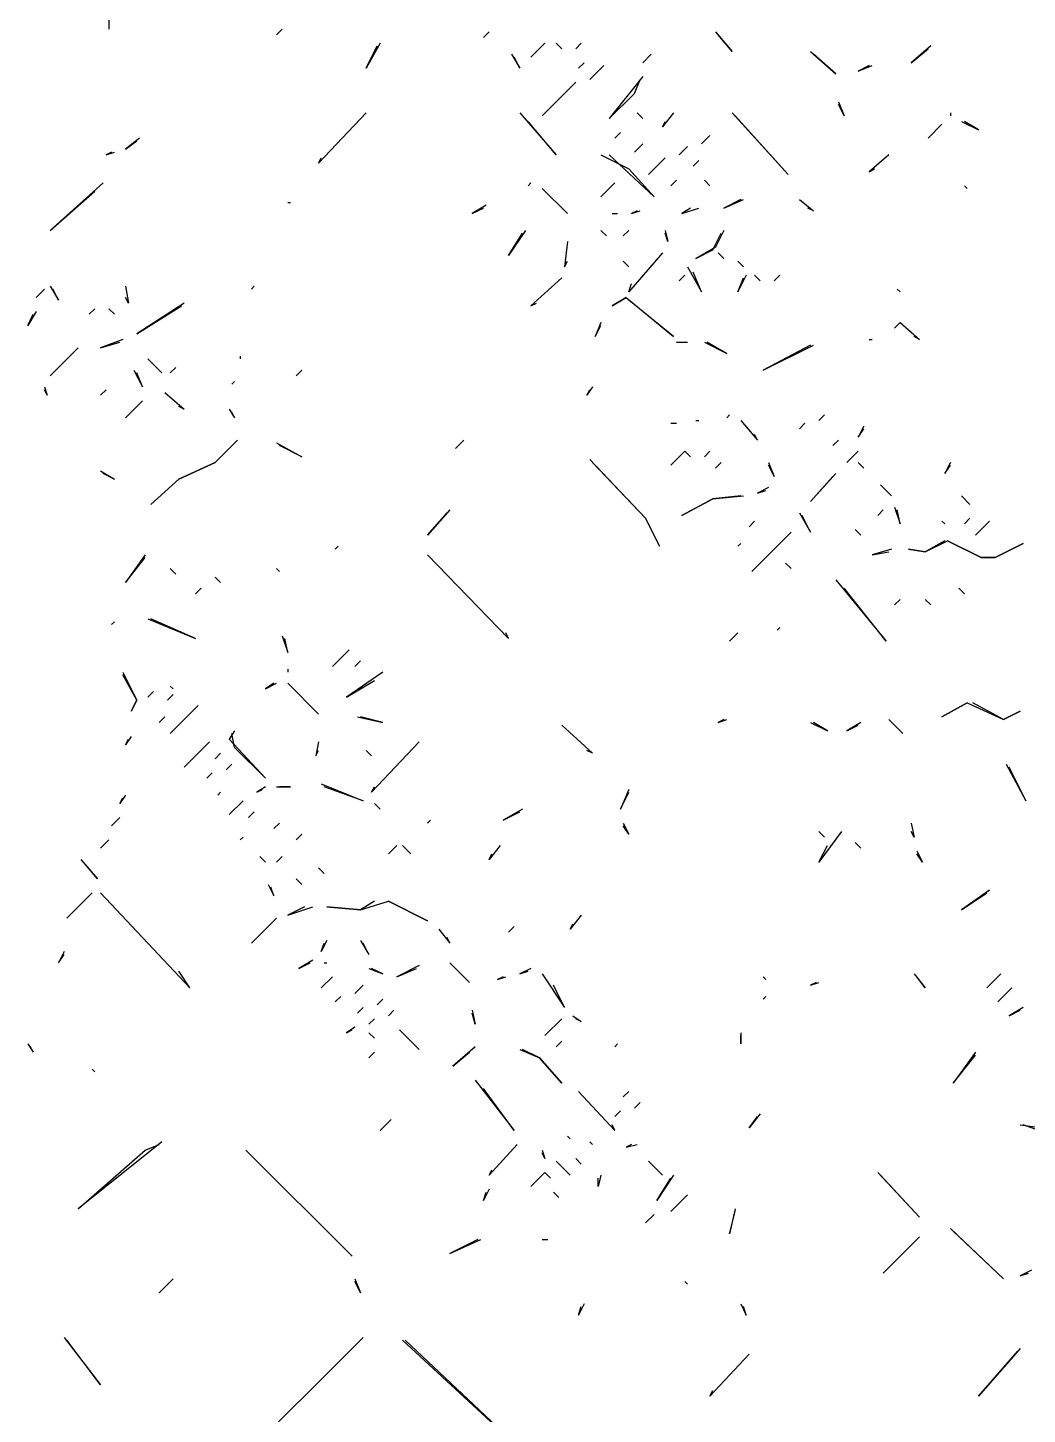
# Model space of a CAD drawing. Extents: x 1 to 2775, y -31 to 2075.
# Drawn here: x 1932.7 to 1992.2, y 623.6 to 706.2 of the extents above; entities that cross this region are included whole.
import ezdxf

# ---------------------------------------------------------------- set-up
doc = ezdxf.new("R2010")
doc.units = 0
doc.layers.add('LINEWORK', color=4, linetype='CONTINUOUS')

msp = doc.modelspace()

# ---------------------------------------------------------------- linework, layer by layer
at = {"layer": 'LINEWORK'}
for points in [[(1937.5, 706.8333), (1937.5, 706.1667)], [(1947.8333, 706.1667), (1947.5, 705.8333)], [(1960.1667, 706), (1959.8333, 705.6667)], [(1973.6667, 706), (1974.6667, 704.8333), (1973.8333, 705.8333)], [(1953.6667, 705.3333), (1952.8333, 703.8333), (1953.5, 705.1667)], [(1963.5, 705.3333), (1962.6667, 704.5)], [(1964.1667, 705.3333), (1964.5, 705)], [(1965.6667, 705.3333), (1965.3333, 705)], [(1986.5, 705.1667), (1985.3333, 704.1667), (1986.3333, 705)], [(1961.5, 704.6667), (1962, 703.8333), (1961.6667, 704.5)], [(1969.8333, 704.6667), (1969.3333, 704.1667)], [(1979.3333, 704.8333), (1980.8333, 703.5), (1979.5, 704.6667)], [(1965.8333, 704.1667), (1965.5, 703.8333)], [(1967, 704), (1966.1667, 703.1667)], [(1982.8333, 704), (1982.1667, 703.6667), (1983, 704)], [(1965.3333, 703), (1963.3333, 701)], [(1969.3333, 703.3333), (1967.3333, 700.8333), (1968.8333, 702.3333), (1969.1667, 703.1667)], [(1952.8333, 701.1667), (1950, 698.1667), (1950.1667, 698.5)], [(1962, 701.1667), (1964.1667, 698.6667), (1962.5, 700.6667)], [(1969, 701.1667), (1969.3333, 700.8333)], [(1971.1667, 701.1667), (1970.5, 700.3333), (1970.6667, 700.6667)], [(1974.6667, 701.1667), (1978, 697.5), (1974.8333, 701)], [(1981, 701.8333), (1981.3333, 701), (1981, 701.6667)], [(1987.6667, 701.1667), (1987.6667, 701)], [(1987.1667, 700.5), (1986.3333, 699.6667)], [(1988.3333, 700.6667), (1989.3333, 700.1667), (1988.5, 700.6667)], [(1939.3333, 699.6667), (1938.5, 699), (1939.1667, 699.5)], [(1968, 700), (1967.6667, 699.6667)], [(1973.3333, 699.8333), (1972.8333, 699.3333)], [(1937.6667, 698.8333), (1937.3333, 698.6667), (1937.8333, 698.8333)], [(1966.8333, 698.6667), (1968.5, 697.8333), (1970, 696.1667), (1967.3333, 698.6667)], [(1969.3333, 699.3333), (1968.8333, 698.8333)], [(1972, 699.1667), (1971.5, 698.6667)], [(1984, 698.6667), (1982.8333, 697.6667), (1983.1667, 697.8333)], [(1970.6667, 698.5), (1969.6667, 697.5)], [(1972.6667, 698.3333), (1972.3333, 698)], [(1937.1667, 697), (1934, 694.1667), (1936.6667, 696.5)], [(1962.6667, 697), (1962.5, 696.8333)], [(1967.6667, 697), (1966.8333, 696.1667)], [(1971.3333, 697.1667), (1971, 696.8333)], [(1973, 697.1667), (1973.3333, 696.8333)], [(1963.3333, 696.6667), (1964.8333, 695.1667)], [(1988.5, 696.8333), (1988.6667, 696.6667)], [(1948.1667, 695.8333), (1948.3333, 695.8333)], [(1960, 695.6667), (1959.1667, 695.1667), (1959.8333, 695.5)], [(1969, 695.3333), (1968.6667, 695.1667), (1969.1667, 695.3333)], [(1972.1667, 695.5), (1971.6667, 695.1667), (1972.6667, 695.5)], [(1975.1667, 696), (1974.1667, 695.5), (1975.3333, 696)], [(1978.6667, 696), (1979.5, 695.3333), (1979.1667, 695.5)], [(1967.5, 695.1667), (1967.8333, 695.1667)], [(1962.3333, 694.1667), (1961.3333, 692.6667), (1962.1667, 694)], [(1966.8333, 694.1667), (1967.1667, 693.8333)], [(1968.5, 694.1667), (1968.1667, 693.8333)], [(1970.6667, 694.1667), (1970.8333, 693.5), (1970.6667, 694)], [(1974.1667, 694.1667), (1973.6667, 693.1667), (1972.5, 692.5), (1973.5, 693), (1974, 694)], [(1964.8333, 693.5), (1964.6667, 692), (1964.8333, 692.3333)], [(1970.5, 692.8333), (1968.5, 690.5), (1968.6667, 691)], [(1973.8333, 692.8333), (1974.1667, 692.5)], [(1968.1667, 692.3333), (1968.5, 692)], [(1972, 692), (1972.8333, 690.5), (1972.3333, 691.6667)], [(1975, 692.3333), (1975.3333, 692)], [(1964.5, 691.3333), (1962.6667, 689.6667), (1963, 689.8333)], [(1971.8333, 691.5), (1971.5, 691.1667)], [(1975.5, 691.5), (1975, 690.5), (1975.3333, 691.3333)], [(1976, 691.5), (1976.3333, 691.1667)], [(1977.5, 691.5), (1977.1667, 691.1667)], [(1933.6667, 690.6667), (1933.1667, 690.1667)], [(1934, 690.8333), (1934.5, 690), (1934.1667, 690.6667)], [(1938.5, 690.8333), (1938.6667, 689.8333), (1938.5, 690.1667)], [(1946.1667, 690.8333), (1946, 690.6667)], [(1984.5, 690.6667), (1984.6667, 690.5)], [(1936.6667, 689.5), (1936.3333, 689.1667)], [(1937.5, 689.5), (1937.8333, 689.1667)], [(1942, 689.8333), (1939.1667, 688), (1941.8333, 689.6667)], [(1968.3333, 690.1667), (1967.5, 689.6667), (1968.3333, 690.1667), (1971.1667, 687.8333), (1968.5, 690)], [(1933.1667, 689.3333), (1932.6667, 688.5), (1933, 689.1667)], [(1966.8333, 688.6667), (1966.5, 687.8333), (1966.8333, 688.5)], [(1984.6667, 688.6667), (1984.3333, 688.3333), (1984.6667, 688.6667), (1985.8333, 687.6667), (1985.5, 687.8333)], [(1935.6667, 687.1667), (1934, 685.5)], [(1938.3333, 687.6667), (1937, 687.1667), (1938.1667, 687.5)], [(1971.3333, 687.5), (1972, 687.5)], [(1973, 687.5), (1974.3333, 686.8333), (1973.1667, 687.5)], [(1979.3333, 687.3333), (1976.5, 685.8333), (1979.5, 687.3333)], [(1982.8333, 687.6667), (1983, 687.6667)], [(1939.8333, 686.5), (1940.6667, 685.6667)], [(1945.3333, 686.6667), (1945.3333, 686.5)], [(1939, 685.8333), (1939.5, 684.8333), (1939.1667, 685.6667)], [(1941.5, 686), (1941.1667, 685.6667)], [(1949, 685.8333), (1948.6667, 685.5)], [(1933.6667, 684.8333), (1933.8333, 684.3333), (1933.6667, 684.6667)], [(1937.3333, 684.6667), (1937, 684.3333)], [(1940.8333, 684.5), (1942, 683.5), (1941.6667, 683.6667)], [(1945, 685.1667), (1944.8333, 685)], [(1966.3333, 684.8333), (1966, 684.3333), (1966.1667, 684.6667)], [(1939.5, 684), (1938.5, 683)], [(1944.6667, 683.5), (1945, 683), (1944.8333, 683.3333)], [(1972.5, 682.8333), (1972.6667, 682.8333)], [(1974.5, 683.1667), (1974.3333, 683)], [(1975.1667, 682.8333), (1976.1667, 681.6667), (1976, 682)], [(1980.1667, 683.1667), (1979.8333, 682.8333)], [(1971, 682.6667), (1971.3333, 682.6667)], [(1979, 682.6667), (1978.6667, 682.3333)], [(1982.5, 682.5), (1982.1667, 681.8333), (1982.5, 682.3333)], [(1945.1667, 681.6667), (1943.8333, 680.3333), (1941.6667, 679.3333), (1940, 677.8333), (1941.6667, 679.3333), (1943.8333, 680.3333)], [(1947.5, 681.5), (1949, 680.6667), (1947.6667, 681.3333)], [(1958.6667, 681.6667), (1958.1667, 681.1667)], [(1981, 681.6667), (1980.6667, 681.3333)], [(1966.1667, 680.5), (1969.5, 677), (1970.3333, 675.3333), (1969.5, 677), (1966.3333, 680.3333)], [(1971.8333, 681), (1971, 680.1667), (1971.8333, 681), (1972.1667, 680.6667)], [(1973.3333, 681), (1973, 680.6667)], [(1982.1667, 681), (1981.5, 680.3333), (1982, 680.8333)], [(1937, 679.8333), (1937.8333, 679.3333), (1937.1667, 679.6667)], [(1974, 680.3333), (1973.6667, 680)], [(1976.8333, 680.3333), (1977.1667, 679.5), (1976.8333, 680.1667)], [(1980.8333, 679.6667), (1979.3333, 678), (1980.6667, 679.5)], [(1982.1667, 680.3333), (1982.5, 680)], [(1987.6667, 680.3333), (1987.3333, 679.6667), (1987.6667, 680.1667)], [(1976.8333, 678.8333), (1976.1667, 678.5), (1976.6667, 678.6667)], [(1983.5, 679), (1984.1667, 678.3333)], [(1975.1667, 678.3333), (1973.5, 678.1667), (1971.6667, 677.1667), (1973.5, 678.1667), (1975.3333, 678.3333)], [(1988.3333, 678.3333), (1988.8333, 677.8333)], [(1957.8333, 677.5), (1956.5, 676), (1957.6667, 677.3333)], [(1978.6667, 677.3333), (1979.3333, 676.1667), (1978.8333, 677.1667)], [(1983.6667, 677.5), (1983.3333, 677.1667)], [(1984.3333, 677.6667), (1984.6667, 676.6667), (1984.5, 677.5)], [(1976, 676.8333), (1975.6667, 676.5)], [(1982, 676.3333), (1982.3333, 676)], [(1987.1667, 676.8333), (1987.3333, 676.6667)], [(1988.8333, 677), (1988.5, 676.6667)], [(1990, 676.8333), (1989.1667, 676)], [(1975.1667, 675.5), (1975, 675.3333)], [(1978.1667, 676.1667), (1975.8333, 673.8333)], [(1987.3333, 675.6667), (1986.1667, 675), (1985.1667, 675.1667), (1986.1667, 675), (1987.5, 675.6667), (1989.5, 674.6667), (1990.3333, 674.6667), (1992, 675.5), (1990.3333, 674.6667), (1989.5, 674.6667), (1987.5, 675.6667)], [(1939.6667, 674.8333), (1938.5, 673.1667), (1939.6667, 674.6667)], [(1951.1667, 675.3333), (1951, 675.1667)], [(1956.5, 674.8333), (1961.3333, 669.8333), (1961.1667, 670.1667)], [(1984.1667, 675.1667), (1983, 674.8333), (1984, 675)], [(1941.1667, 674), (1941.5, 673.6667)], [(1947.5, 674), (1947.6667, 673.8333)], [(1977.8333, 674.3333), (1978.1667, 674)], [(1943.8333, 673.5), (1944.1667, 673.1667)], [(1980.8333, 673.3333), (1983.8333, 669.6667), (1981.3333, 672.8333)], [(1943, 672.8333), (1942.6667, 672.5)], [(1984.6667, 672.1667), (1984.3333, 671.8333)], [(1986.1667, 672.1667), (1986.5, 671.8333)], [(1988.1667, 672.8333), (1988.5, 672.5)], [(1937.8333, 670.8333), (1937.6667, 670.6667)], [(1939.8333, 671), (1942.6667, 669.8333), (1940, 671)], [(1977.5, 670.5), (1977.3333, 670.3333)], [(1947.8333, 670), (1948.1667, 669), (1948, 669.8333)], [(1975, 670.1667), (1974.5, 669.6667)], [(1951.8333, 669.1667), (1950.8333, 668.1667)], [(1948.1667, 668), (1948.1667, 667.8333)], [(1952.5, 668.5), (1952.1667, 668.1667)], [(1938.3333, 667.8333), (1939.1667, 666.1667), (1938.8333, 665.5), (1939.1667, 666.1667), (1938.3333, 667.6667)], [(1947.3333, 667.1667), (1946.8333, 666.8333), (1947.5, 667.1667)], [(1948.1667, 667.1667), (1950, 665.3333)], [(1953.8333, 667.8333), (1951.6667, 666.3333), (1953.3333, 667.3333)], [(1940.1667, 666.6667), (1939.8333, 666.3333)], [(1941.3333, 666.5), (1941, 666.1667)], [(1941.1667, 667), (1941.3333, 666.8333)], [(1942.8333, 665.8333), (1941.1667, 664.1667)], [(1988.6667, 666), (1987.1667, 665.1667), (1988.6667, 666), (1990.8333, 665), (1991.8333, 665.5), (1990.8333, 665), (1989, 666)], [(1940.8333, 665.1667), (1940.5, 664.8333)], [(1952.3333, 665.1667), (1953.8333, 664.8333), (1952.5, 665.1667)], [(1964.5, 664.6667), (1966.3333, 663), (1966, 663.1667)], [(1974.1667, 665), (1973.8333, 664.8333), (1974.3333, 665)], [(1979.3333, 664.8333), (1980.3333, 664.3333), (1979.5, 664.8333)], [(1982.3333, 664.8333), (1981.5, 664.3333), (1982.1667, 664.6667)], [(1984, 665), (1984.8333, 664.1667)], [(1938.8333, 664), (1938.5, 663.5), (1938.6667, 663.8333)], [(1945, 664.3333), (1944.6667, 663.8333), (1946.8333, 661.5), (1945, 663.3333), (1944.8333, 664.1667)], [(1943.5, 663.6667), (1942, 662.1667)], [(1944.1667, 663), (1943.8333, 662.6667)], [(1950, 663.6667), (1949.8333, 662.8333), (1950, 663.1667)], [(1952.8333, 663.1667), (1953.1667, 662.8333)], [(1956, 663.6667), (1953.1667, 660.6667), (1953.3333, 661)], [(1944.8333, 662.3333), (1944.5, 662)], [(1991, 662.3333), (1992.1667, 660.1667), (1991.1667, 662.1667)], [(1943.6667, 661.8333), (1943.3333, 661.5)], [(1944.1667, 660.6667), (1944, 660.5)], [(1946.8333, 661), (1946.3333, 660.6667), (1946.6667, 660.8333)], [(1947.5, 661), (1948.3333, 661), (1947.6667, 661)], [(1950.1667, 661.1667), (1952.6667, 660.1667), (1950.3333, 661)], [(1968.5, 660.8333), (1968, 659.6667), (1968.5, 660.6667)], [(1938.5, 660.5), (1938.1667, 660), (1938.3333, 660.3333)], [(1945.5, 660.1667), (1944.6667, 659.3333)], [(1953.3333, 660), (1953.6667, 659.6667)], [(1938.1667, 659.1667), (1937.6667, 658.6667)], [(1946.1667, 659.5), (1945.8333, 659.1667)], [(1956.6667, 659), (1956.5, 658.8333)], [(1962.1667, 659.6667), (1961, 659), (1962, 659.5)], [(1947.6667, 658.8333), (1947.3333, 658.5)], [(1949, 658.1667), (1948.6667, 657.8333)], [(1968.1667, 658.8333), (1968.5, 658.1667), (1968.1667, 658.6667)], [(1981.1667, 658.3333), (1979.8333, 656.5), (1980.3333, 657.5)], [(1979.8333, 658.3333), (1980.1667, 658)], [(1985.3333, 658.8333), (1985.5, 658), (1985.3333, 658.3333)], [(1937.5, 657.8333), (1937, 657.3333)], [(1945.5, 658), (1945.3333, 657.8333)], [(1954.6667, 657.5), (1954.1667, 657)], [(1955, 657.5), (1955.5, 657)], [(1960.8333, 657.5), (1960.1667, 656.6667), (1960.3333, 657)], [(1982, 657.6667), (1982.3333, 657.3333)], [(1935.8333, 656.6667), (1936.8333, 655.5), (1936, 656.5)], [(1946.5, 656.8333), (1946.8333, 656.5)], [(1947.8333, 656.8333), (1947.5, 656.5)], [(1985.6667, 657.1667), (1986, 656.5), (1985.6667, 657)], [(1950, 656.1667), (1950.3333, 655.8333)], [(1947, 655.1667), (1947.3333, 654.5), (1947.1667, 655)], [(1948.6667, 655.5), (1949, 655.1667)], [(1990, 654.8333), (1988.3333, 653.6667), (1989.8333, 654.6667)], [(1936.5, 654.6667), (1935, 653.1667)], [(1937, 654.6667), (1942.3333, 649), (1941.6667, 650)], [(1953.3333, 654.1667), (1952.5, 653.6667), (1950.5, 653.8333), (1952.5, 653.6667), (1954.1667, 654.1667), (1956.5, 653), (1954.1667, 654.1667)], [(1947.5, 653.1667), (1946, 651.6667)], [(1949.1667, 653.8333), (1948.1667, 653.3333), (1949.6667, 653.8333)], [(1965.6667, 653.3333), (1965, 652.5), (1965.1667, 652.8333)], [(1957.1667, 652.5), (1957.8333, 651.6667), (1957.6667, 652)], [(1961.6667, 652.6667), (1961.3333, 652.3333)], [(1950.5, 651.8333), (1950.1667, 651.1667), (1950.3333, 651.6667)], [(1952.5, 651.8333), (1953, 651), (1952.6667, 651.6667)], [(1934.8333, 651.1667), (1934.5, 650.5), (1934.8333, 651)], [(1949.6667, 650.6667), (1948.8333, 650.1667), (1949.5, 650.5)], [(1950.3333, 650.5), (1950.5, 650.5)], [(1953, 650.1667), (1953.8333, 649.8333), (1953.1667, 650.1667)], [(1956, 650.3333), (1954.6667, 649.6667), (1955.8333, 650.1667)], [(1957.8333, 650.5), (1959, 649.3333)], [(1962.6667, 650.1667), (1962, 649.8333), (1962.5, 650)], [(1963.3333, 649.8333), (1964.6667, 647.8333), (1964, 649.1667)], [(1985.5, 649.8333), (1986.1667, 649), (1985.6667, 649.6667)], [(1990.6667, 649.8333), (1989.8333, 649)], [(1950.8333, 649.6667), (1950.1667, 649)], [(1952.6667, 649.1667), (1952.1667, 648.6667)], [(1961, 649.6667), (1960.6667, 649.5), (1961.1667, 649.6667)], [(1976.5, 649.6667), (1976.6667, 649.5)], [(1979.6667, 649.3333), (1979.3333, 649.1667), (1979.8333, 649.3333)], [(1991.3333, 649), (1990.5, 648.1667)], [(1951.3333, 648.5), (1951, 648.1667)], [(1953.8333, 648.3333), (1953.5, 648)], [(1976.6667, 648.5), (1976.5, 648.3333)], [(1952.6667, 647.8333), (1952.3333, 647.5)], [(1954.5, 647.6667), (1954.1667, 647.3333)], [(1959.1667, 647.6667), (1959.3333, 646.8333), (1959.1667, 647.5)], [(1965.1667, 647.3333), (1965.6667, 647), (1965.3333, 647.1667)], [(1992, 647.8333), (1991.1667, 647.3333), (1991.8333, 647.6667)], [(1952.1667, 646.6667), (1951.6667, 646.3333), (1952, 646.5)], [(1953.3333, 647.1667), (1953, 646.8333)], [(1954.8333, 646.5), (1956, 645.3333)], [(1964.5, 647.1667), (1963.5, 646.1667)], [(1932.6667, 645.6667), (1933, 645.1667), (1932.8333, 645.5)], [(1953, 646.3333), (1953.3333, 646)], [(1964.5, 645.8333), (1964.1667, 645.5)], [(1967.8333, 645.6667), (1967.6667, 645.5)], [(1975.1667, 646.3333), (1975.1667, 645.6667), (1975.1667, 646.1667)], [(1953.3333, 645.1667), (1953, 644.8333)], [(1959.3333, 645.5), (1958, 644.3333), (1959, 645.1667)], [(1962, 645.3333), (1963.1667, 644.8333), (1964.5, 643.3333), (1963.1667, 644.8333), (1962.1667, 645.3333)], [(1989.1667, 645.1667), (1987.8333, 643.3333), (1989.1667, 645)], [(1936.5, 644.1667), (1936.6667, 644)], [(1959.3333, 643.5), (1961.6667, 640.5), (1959.8333, 643)], [(1965.5, 642.8333), (1967.6667, 640.5), (1967.5, 640.8333)], [(1968.5, 642.8333), (1968.1667, 642.5)], [(1968, 641.6667), (1967.6667, 641.3333)], [(1969.1667, 642.1667), (1968.8333, 641.8333)], [(1976.3333, 641.5), (1975.6667, 640.6667), (1976.1667, 641.3333)], [(1954.3333, 641.1667), (1953.6667, 640.5)], [(1991.8333, 640.8333), (1993.1667, 640.6667), (1994.8333, 639.8333), (1992, 640.8333)], [(1964.8333, 640.1667), (1965, 640)], [(1940.6667, 639.8333), (1935.6667, 635.8333), (1939.6667, 639.3333), (1940.5, 639.6667)], [(1945.6667, 639.3333), (1952, 633)], [(1961.8333, 639.6667), (1960.1667, 637.8333), (1960.3333, 638.1667)], [(1963.3333, 639.3333), (1963.5, 638.8333), (1963.3333, 639.1667)], [(1966.1667, 639.8333), (1966.3333, 639.6667)], [(1968.6667, 639.6667), (1968.3333, 639.5), (1969, 639.6667)], [(1964.1667, 638.6667), (1965, 637.8333)], [(1965.3333, 638.8333), (1965.6667, 638.5)], [(1969.6667, 638.6667), (1970.5, 637.8333)], [(1963.5, 638), (1962.6667, 637.1667), (1963.5, 638), (1963.8333, 637.6667)], [(1966.8333, 637.8333), (1966.6667, 637.1667), (1966.6667, 637.6667)], [(1971.1667, 637.8333), (1970.1667, 636.3333), (1971, 637.6667)], [(1983.3333, 638), (1985.8333, 635.3333), (1983.5, 637.8333)], [(1960.1667, 637), (1959.8333, 636.3333), (1960, 636.8333)], [(1964, 636.8333), (1964.3333, 636.5)], [(1972, 636.6667), (1971, 635.6667)], [(1974.8333, 635.8333), (1974.5, 634.3333), (1974.8333, 635.6667)], [(1970, 635.5), (1969.5, 635)], [(1985.8333, 634.1667), (1983.6667, 632)], [(1987.6667, 634.6667), (1990.8333, 631.6667), (1987.8333, 634.5)], [(1959.5, 634), (1957.8333, 633.1667), (1959.6667, 634)], [(1963.3333, 634), (1963.6667, 634)], [(1941.3333, 631.6667), (1940.5, 630.8333)], [(1952.1667, 631.6667), (1952.5, 630.8333), (1952.1667, 631.5)], [(1992.5, 632.1667), (1991.8333, 631.8333), (1992.3333, 632)], [(1971.8333, 631.5), (1972, 631.3333)], [(1965.8333, 630.1667), (1965.5, 629.5), (1965.6667, 630)], [(1975.1667, 630.1667), (1975.5, 629.5), (1975.3333, 630)], [(1934.8333, 628.1667), (1937, 625.3333), (1935, 628)], [(1952.6667, 628.1667), (1945, 620.5)], [(1955, 628), (1963.6667, 620), (1955.1667, 628)], [(1991.8333, 627.5), (1989.3333, 624.6667), (1991.6667, 627.3333)], [(1975.6667, 627.1667), (1973.3333, 624.6667), (1973.5, 625)]]:
    msp.add_lwpolyline(points, dxfattribs=at)

doc.saveas('drawing.dxf')
